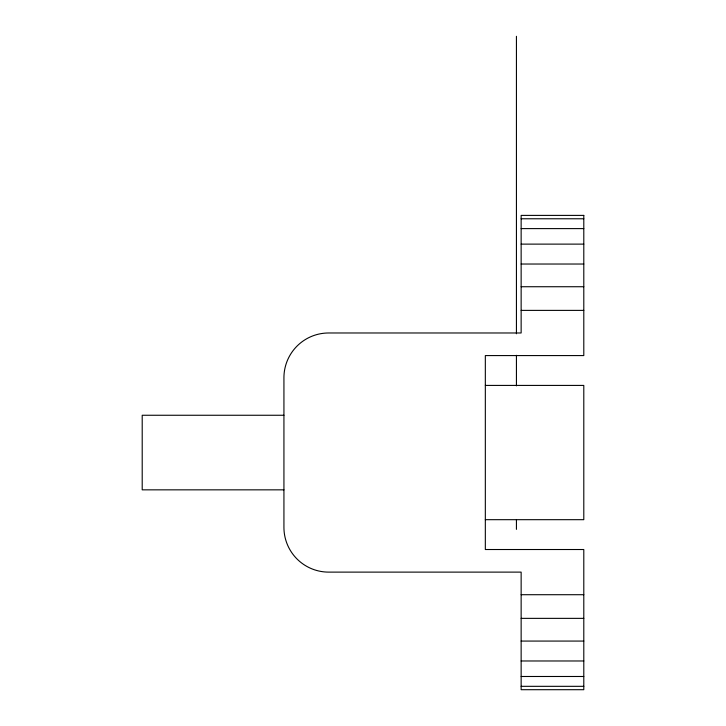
<?xml version="1.0" encoding="UTF-8"?>
<svg xmlns="http://www.w3.org/2000/svg" width="726" height="726" viewBox="0 0 726 726"><rect width="100%" height="100%" fill="white"/><g stroke="black" fill="none" stroke-linecap="round" stroke-linejoin="round"><path stroke-width="1.09" d="M521.141 218.771L583.795 218.771M521.141 228.608L583.795 228.608M521.141 244.118L583.795 244.118M521.141 264.028L583.795 264.028M521.141 286.734L583.795 286.734M521.141 310.383L583.795 310.383M485.331 385.415L583.795 385.415L583.795 519.68L485.331 519.68M283.93 415.254L142.205 415.254L142.205 489.841L283.93 489.841M521.141 594.712L583.795 594.712M521.141 618.361L583.795 618.361M521.141 641.067L583.795 641.067M521.141 660.978L583.795 660.978M521.141 676.487L583.795 676.487M521.141 686.324L583.795 686.324M516.431 36.3L516.431 333.788M516.431 355.295L516.431 385.869M516.431 519.825L516.431 529.372M583.795 215.395L521.141 215.395L521.141 332.98L328.687 332.98A44.758 44.758 0 0 0 283.93 377.738L283.93 527.357A44.758 44.758 0 0 0 328.687 572.115L521.141 572.115L521.141 689.7L583.795 689.7L583.795 549.518L485.331 549.518L485.331 355.577L583.795 355.577L583.795 215.395"/></g></svg>
